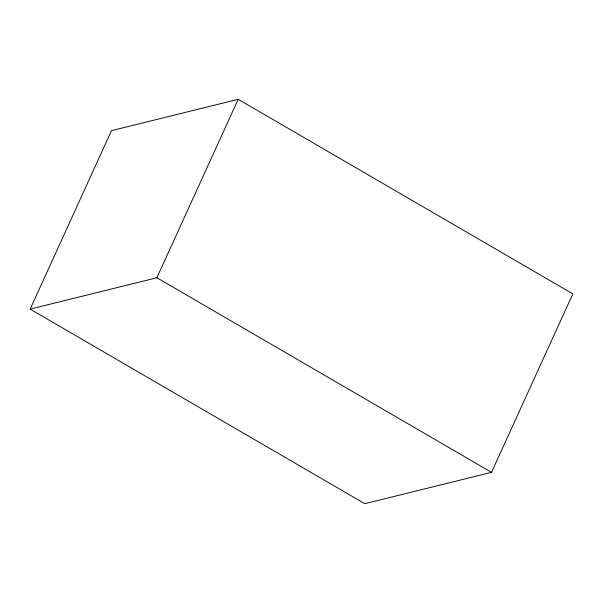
<?xml version="1.0" encoding="UTF-8"?>
<svg xmlns="http://www.w3.org/2000/svg" width="603" height="603" viewBox="0 0 603 603"><rect width="100%" height="100%" fill="white"/><g stroke="black" fill="none" stroke-linecap="round" stroke-linejoin="round"><path stroke-width="0.9" d="M30.15 309.113L111.48 130.663L238.2 99.299L572.85 293.887L491.52 472.337L364.8 503.701L30.15 309.113L156.87 277.757L491.52 472.337M156.87 277.757L238.2 99.299"/></g></svg>
